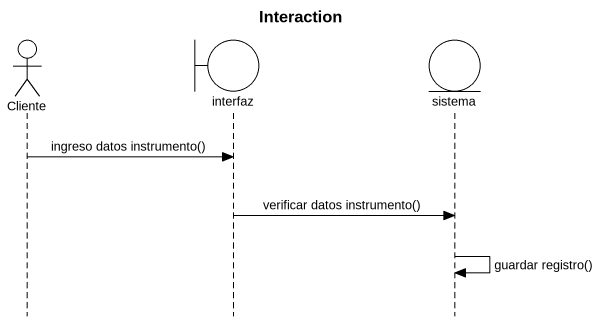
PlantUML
@startuml
title Interaction
hide footbox
actor Cliente
boundary interfaz
entity sistema

Cliente -> interfaz : ingreso datos instrumento()
interfaz -> sistema : verificar datos instrumento()
sistema -> sistema : guardar registro()
@enduml
